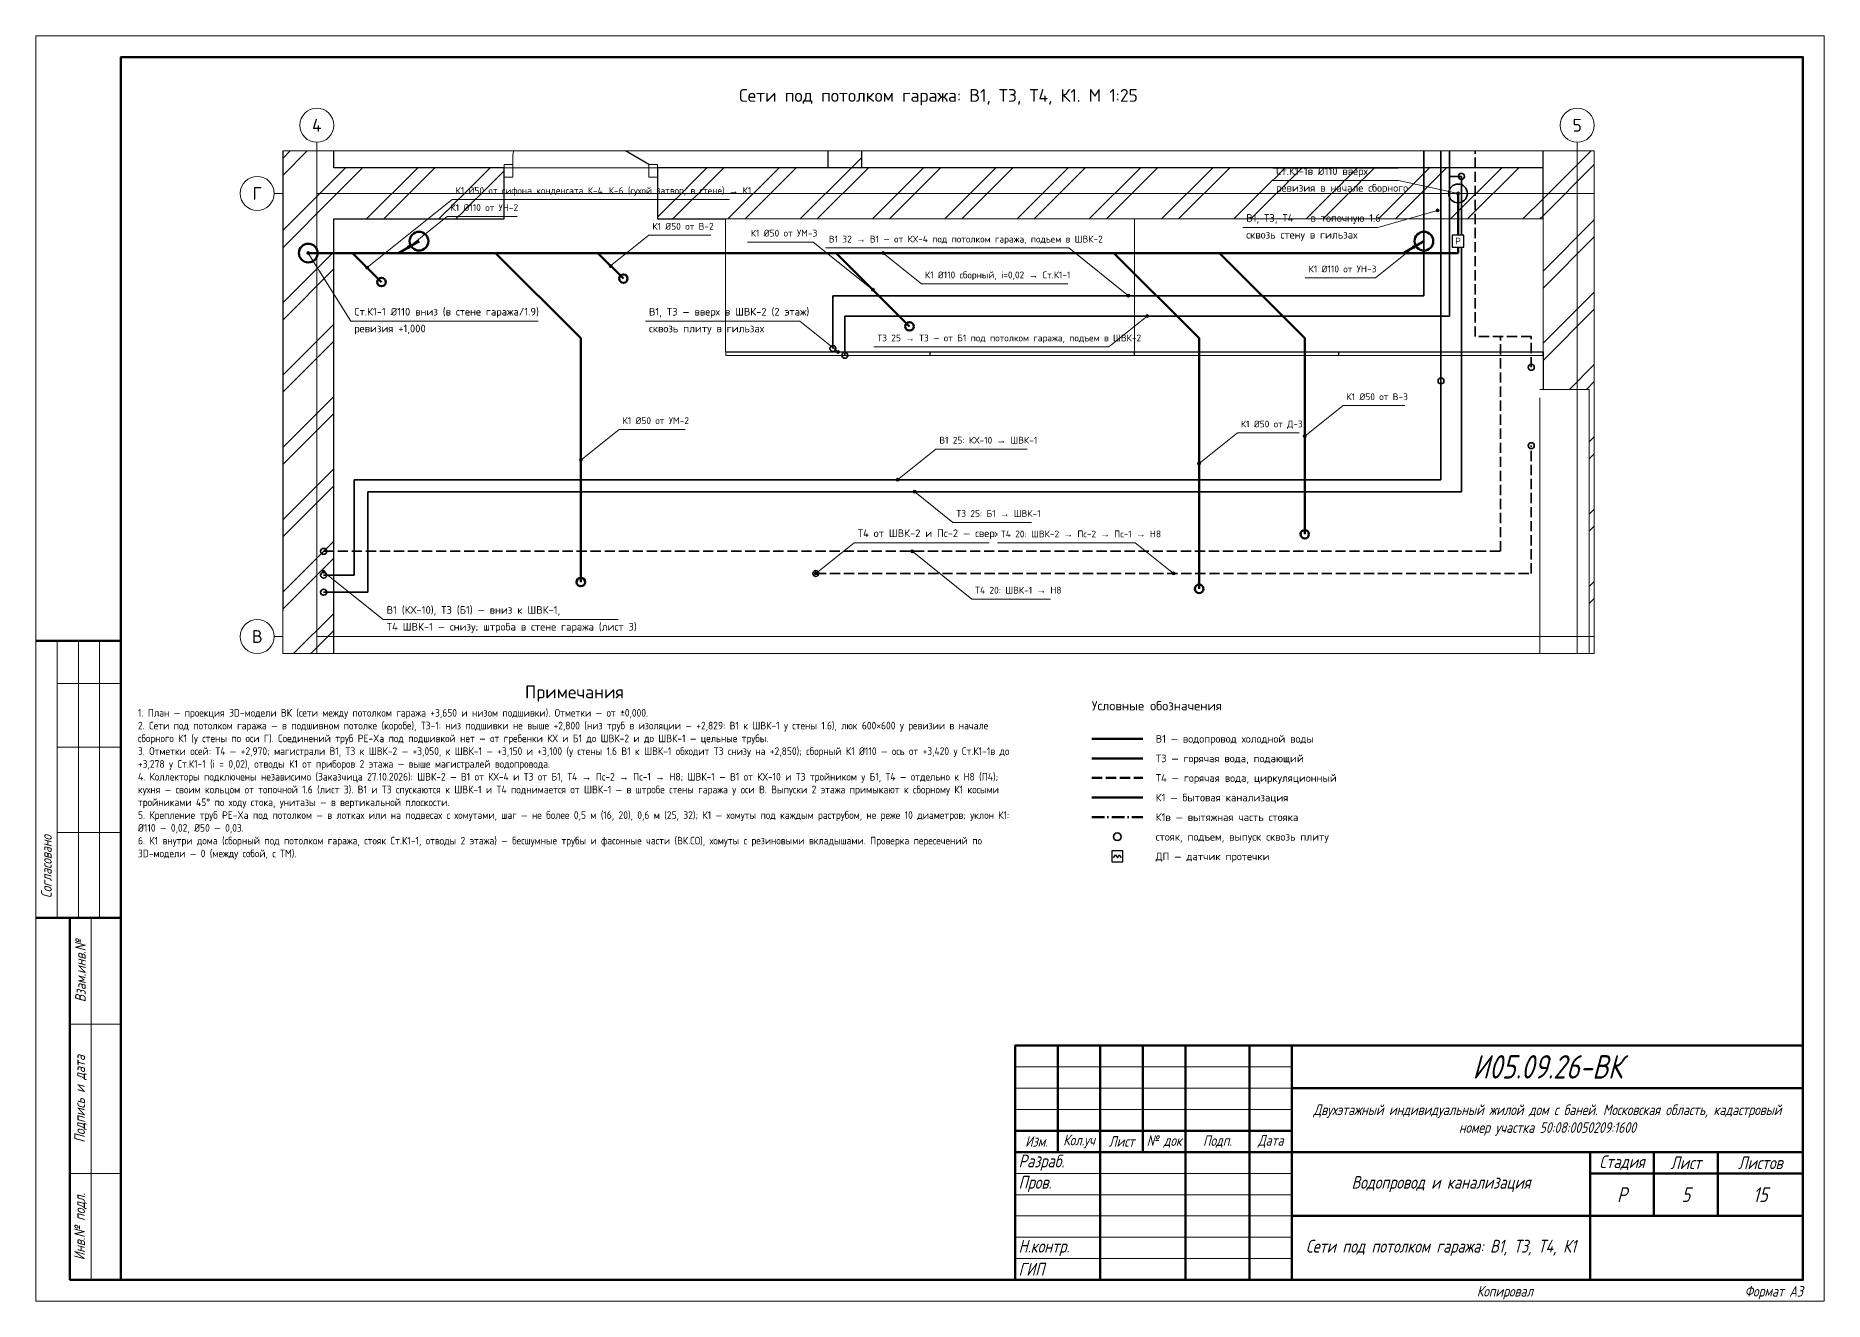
# Paper-space layout 'Лист' of a CAD drawing. Header units: millimetres. Extents: x 0 to 420, y 0 to 297.
# The model-space entities are those that its viewports show. They can reach past a viewport. Long polylines and large blocks are cut down to what shows.
import ezdxf
from ezdxf.enums import TextEntityAlignment as Align

# ---------------------------------------------------------------- set-up
doc = ezdxf.new("R2010")
doc.units = ezdxf.units.MM
for name, pattern in [('ОВ_ШП', [460, 300, -80, 0, -80]), ('ОВ_ШТРИХ', [330, 240, -90]), ('Осевая 12-2-2', [16, 12, -2, 0, -2])]:
    doc.linetypes.add(name, pattern=pattern)
for name, color, linetype, lineweight in [('A-DOOR', 8, 'Continuous', 13), ('A-FLOR', 9, 'Continuous', 13), ('A-GLAZ', 8, 'Continuous', 13), ('A-WALL', 8, 'Continuous', 13), ('A-WALL-PATT', 8, 'Continuous', 13), ('I-FURN', 9, 'Continuous', 13), ('S-GRID', 8, 'Continuous', 13), ('АР_подложка', 8, 'Continuous', 13), ('ВК_арматура', 7, 'Continuous', 25), ('ВК_В1', 150, 'Continuous', 35), ('ВК_защита', 6, 'Continuous', 25), ('ВК_К1', 34, 'Continuous', 50), ('ВК_К1в', 34, 'Continuous', 35), ('ВК_марки', 7, 'Continuous', 18), ('ВК_оборуд_тонк', 8, 'Continuous', 18), ('ВК_оси', 7, 'Continuous', 13), ('ВК_Т3', 1, 'Continuous', 35), ('ВК_Т4', 30, 'Continuous', 35), ('ВК_текст', 7, 'Continuous', 18), ('Рамка', 7, 'Continuous', 50), ('Таблицы', 7, 'Continuous', 18), ('Текст', 7, 'Continuous', 18), ('Тонкие', 8, 'Continuous', 13)]:
    doc.layers.add(name, color=color, linetype=linetype, lineweight=lineweight)
doc.layers.add('ОВ_видовые', color=8, linetype='Continuous', lineweight=13, plot=False)
doc.styles.add('GOST', font='isocpeur.ttf', dxfattribs={"width": 0.9})
doc.styles.add('GOST_I', font='isocpeur.ttf', dxfattribs={"width": 0.8})
pattern_1 = [(45, (0, 0), (-212.132, 212.132), []), (45, (0, 100), (-212.132, 212.132), [])]

# ---------------------------------------------------------------- blocks, each defined once
blk = doc.blocks.new('INT 19 Дверь межкомнатная одностворчатая - 900 х 2370 _800_ Глухое Л-НАР-1569038-Этаж 1 - Планировка')
at = {"layer": 'A-DOOR', "lineweight": 25}
blk.add_line((400, 170), (-293, 570), dxfattribs=at)
at = {"layer": 'A-DOOR'}
for p, q in [((-400, 170), (-450, 170)), ((-450, 170), (-450, 95)), ((-400, 95), (-400, 170)), ((400, 95), (400, 170)), ((400, 170), (450, 170)), ((450, 170), (450, 95)), ((-450, 95), (-400, 95)), ((450, 95), (400, 95))]:
    blk.add_line(p, q, dxfattribs=at)
blk.add_arc((400, 170), 800, 150, 180, dxfattribs=at)
blk = doc.blocks.new('INT 18 Шкаф - INT 18 Шкаф-1564175-Этаж 1 - Планировка')
at = {"layer": 'I-FURN'}
for p, q in [((-1200, 350), (1200, 350)), ((-1200, 350), (-1200, -430)), ((1200, -430), (1200, 350)), ((1200, -430), (-1200, -430)), ((-1198.5, -432), (-0.8, -432)), ((-1198.5, -432), (-1198.5, -450)), ((-0.8, -450), (-1198.5, -450)), ((-0.8, -450), (-0.8, -432)), ((0.8, -432), (1198.5, -432)), ((0.8, -432), (0.8, -450)), ((1198.5, -450), (0.8, -450)), ((1198.5, -450), (1198.5, -432))]:
    blk.add_line(p, q, dxfattribs=at)
blk = doc.blocks.new('INT 20 Откосы окон снаружи Прямоугольник - INT 20 Откосы окон снаружи Прямоугольник-1566578-Этаж 1 - Планировка')
at = {"layer": 'A-WALL', "lineweight": 25}
for p, q in [((-877, 30), (-877, -80)), ((843, -80), (843, 30))]:
    blk.add_line(p, q, dxfattribs=at)
blk = doc.blocks.new('INT 20 Подоконник - Подоконник внутри-1566579-Этаж 1 - Планировка')
at = {"layer": 'A-GLAZ'}
for p, q in [((-950, 0), (-950, -290)), ((850, 0), (-950, 0)), ((850, -290), (850, 0)), ((-900, -290), (800, -290))]:
    blk.add_line(p, q, dxfattribs=at)
blk = doc.blocks.new('INT 20 Подоконник - Подоконник снаружи-1566581-Этаж 1 - Планировка')
at = {"layer": 'A-GLAZ'}
for p, q in [((-910, 0), (-910, 110)), ((-860, 110), (760, 110)), ((810, 110), (810, 0)), ((810, 0), (-910, 0))]:
    blk.add_line(p, q, dxfattribs=at)
blk = doc.blocks.new('АР_plan1')
at = {"layer": 'A-WALL-PATT', "lineweight": 9}
h = blk.add_hatch(dxfattribs=at)
h.set_pattern_fill('FP_1', color=256, style=0, pattern_type=2)
h.set_pattern_definition(pattern_1)
h.paths.add_polyline_path([(21968, 5973), (22368, 5973), (22368, 7013), (22298, 7013), (22298, 8733), (22368, 8733), (22368, 10663), (22298, 10663), (22298, 12383), (22368, 12383), (22368, 14148), (21968, 14148), (21968, 12423), (22238, 12423), (22238, 10623), (21968, 10623), (21968, 8773), (22238, 8773), (22238, 6973), (21968, 6973), (21968, 6100)])
h.paths.add_polyline_path([(22368, 15248), (22368, 16273), (21968, 16273), (21968, 15248)])
h.paths.add_polyline_path([(21968, 17273), (22368, 17273), (22368, 18673), (21968, 18673), (21968, 18173)])
h = blk.add_hatch(dxfattribs=at)
h.set_pattern_fill('FP_1', color=256, style=0, pattern_type=2)
h.set_pattern_definition(pattern_1)
h.paths.add_polyline_path([(14868, 5973), (14868, 7373), (14568, 7373), (14568, 5973)])
h.paths.add_polyline_path([(14868, 8273), (14868, 13948), (14568, 13948), (14568, 8273)])
h.paths.add_polyline_path([(14568, 15448), (14868, 15448), (14868, 18273), (14568, 18273), (14568, 15873)])
h = blk.add_hatch(dxfattribs=at)
h.set_pattern_fill('FP_1', color=256, style=0, pattern_type=2)
h.set_pattern_definition(pattern_1)
h.paths.add_polyline_path([(17968, 13723), (17968, 14248), (17768, 14248), (17768, 13723), (17818, 13723)])
h.paths.add_polyline_path([(17768, 15148), (17968, 15148), (17968, 18273), (17768, 18273), (17768, 15673)])
h = blk.add_hatch(dxfattribs=at)
h.set_pattern_fill('FP_1', color=256, style=0, pattern_type=2)
h.set_pattern_definition(pattern_1)
h.paths.add_polyline_path([(21968, 13423), (21968, 13723), (16768, 13723), (16768, 13423), (20706, 13423)])
h.paths.add_polyline_path([(15868, 13423), (15868, 13723), (14868, 13723), (14868, 13423), (14930, 13423)])
h = blk.add_hatch(dxfattribs=at)
h.set_pattern_fill('FP_1', color=256, style=0, pattern_type=2)
h.set_pattern_definition(pattern_1)
h.paths.add_polyline_path([(14568, 10823), (14568, 11123), (10718, 11123), (10718, 10823), (14208, 10823)])
h.paths.add_polyline_path([(9153, 10823), (9218, 10823), (9218, 11123), (7268, 11123), (7268, 10823), (9048, 10823)])
h.paths.add_polyline_path([(6368, 10823), (6368, 11123), (2368, 11123), (2368, 10823), (6265, 10823)])
at = {"layer": 'A-FLOR'}
blk.add_line((15868, 13723), (16768, 13723), dxfattribs=at)
at = {"layer": 'A-WALL', "lineweight": 25}
for p, q in [((17768, 14248), (17768, 13723)), ((17968, 13723), (17968, 14248)), ((21968, 13423), (21968, 14148)), ((14568, 13948), (14568, 11123)), ((14868, 13723), (14868, 13948)), ((15868, 13723), (14868, 13723)), ((15868, 13423), (15868, 13723)), ((21968, 13723), (16768, 13723)), ((16768, 13723), (16768, 13423)), ((14868, 8273), (14868, 13423)), ((14868, 13423), (15868, 13423)), ((16768, 13423), (17168, 13423)), ((21968, 12643), (21968, 12423)), ((14568, 11123), (11868, 11123))]:
    blk.add_line(p, q, dxfattribs=at)
at = {"layer": 'S-GRID', "color": 251, "linetype": 'Осевая 12-2-2', "true_color": 0x646464}
for p, q in [((14768, 22575), (14768, -1346)), ((22168, 22575), (22168, -1346)), ((23376, 13573), (-1176, 13573)), ((23376, 10973), (-1176, 10973))]:
    blk.add_line(p, q, dxfattribs=at)
at = {"layer": 'A-DOOR', "lineweight": 25}
blk.add_blockref('INT 19 Дверь межкомнатная одностворчатая - 900 х 2370 _800_ Глухое Л-НАР-1569038-Этаж 1 - Планировка', (16318, 13573), dxfattribs=at)
at = {"layer": 'A-GLAZ'}
for name, p, rotation in [('INT 20 Подоконник - Подоконник внутри-1566579-Этаж 1 - Планировка', (22238, 11473), 269.9999999999999), ('INT 20 Подоконник - Подоконник снаружи-1566581-Этаж 1 - Планировка', (22298, 11473), 270.0000000000007)]:
    blk.add_blockref(name, p, dxfattribs=dict(at, rotation=rotation))
at = {"layer": 'A-WALL', "lineweight": 25, "rotation": 269.9999999999999}
blk.add_blockref('INT 20 Откосы окон снаружи Прямоугольник - INT 20 Откосы окон снаружи Прямоугольник-1566578-Этаж 1 - Планировка', (22378, 11506), dxfattribs=at)
at = {"layer": 'I-FURN'}
for p in [(18368, 13073), (20768, 13073)]:
    blk.add_blockref('INT 18 Шкаф - INT 18 Шкаф-1564175-Этаж 1 - Планировка', p, dxfattribs=at)

msp = doc.modelspace()

# ---------------------------------------------------------------- block references
at = {"layer": 'АР_подложка'}
msp.add_blockref('АР_plan1', (-2168, -4673), dxfattribs=at)

psp = doc.layouts.new('Лист')

# ---------------------------------------------------------------- hatches: boundary and pattern name
at = {"layer": 'ВК_марки'}
h = psp.add_hatch(color=7, dxfattribs=at)
edge = h.paths.add_edge_path()
edge.add_arc((329.2, 256), 0.35, 0, 360)
h = psp.add_hatch(color=7, dxfattribs=at)
edge = h.paths.add_edge_path()
edge.add_arc((334, 260), 0.35, 0, 360)
h = psp.add_hatch(color=7, dxfattribs=at)
edge = h.paths.add_edge_path()
edge.add_arc((64, 246), 0.35, 0, 360)
h = psp.add_hatch(color=7, dxfattribs=at)
edge = h.paths.add_edge_path()
edge.add_arc((87.6, 247.4), 0.35, 0, 360)
h = psp.add_hatch(color=7, dxfattribs=at)
edge = h.paths.add_edge_path()
edge.add_arc((323.6, 247.4), 0.35, 0, 360)
h = psp.add_hatch(color=7, dxfattribs=at)
edge = h.paths.add_edge_path()
edge.add_arc((77.8, 242.6), 0.35, 0, 360)
h = psp.add_hatch(color=7, dxfattribs=at)
edge = h.paths.add_edge_path()
edge.add_arc((135, 243), 0.35, 0, 360)
h = psp.add_hatch(color=7, dxfattribs=at)
edge = h.paths.add_edge_path()
edge.add_arc((196.6, 237.4), 0.35, 0, 360)
h = psp.add_hatch(color=7, dxfattribs=at)
edge = h.paths.add_edge_path()
edge.add_arc((256.6, 236), 0.35, 0, 360)
h = psp.add_hatch(color=7, dxfattribs=at)
edge = h.paths.add_edge_path()
edge.add_arc((261, 231.2), 0.35, 0, 360)
h = psp.add_hatch(color=7, dxfattribs=at)
edge = h.paths.add_edge_path()
edge.add_arc((188.4, 222.8), 0.35, 0, 360)
h = psp.add_hatch(color=7, dxfattribs=at)
edge = h.paths.add_edge_path()
edge.add_arc((128, 197.4), 0.35, 0, 360)
h = psp.add_hatch(color=7, dxfattribs=at)
edge = h.paths.add_edge_path()
edge.add_arc((273.2, 196.6), 0.35, 0, 360)
h = psp.add_hatch(color=7, dxfattribs=at)
edge = h.paths.add_edge_path()
edge.add_arc((202.4, 192.8), 0.35, 0, 360)
h = psp.add_hatch(color=7, dxfattribs=at)
edge = h.paths.add_edge_path()
edge.add_arc((206.4, 190), 0.35, 0, 360)
h = psp.add_hatch(color=7, dxfattribs=at)
edge = h.paths.add_edge_path()
edge.add_arc((67.6, 171.2), 0.35, 0, 360)
h = psp.add_hatch(color=7, dxfattribs=at)
edge = h.paths.add_edge_path()
edge.add_arc((183.2, 170.8), 0.35, 0, 360)
h = psp.add_hatch(color=7, dxfattribs=at)
edge = h.paths.add_edge_path()
edge.add_arc((267.2, 170.8), 0.35, 0, 360)

# ---------------------------------------------------------------- linework, layer by layer
at = {"layer": 'ВК_В1', "lineweight": 35}
for points in [[(326, 270), (326, 252)], [(330, 270), (330, 216)], [(326, 252), (326, 236)], [(326, 236), (187.2, 236)], [(187.2, 236), (187.2, 223.6)], [(330, 216), (330, 192.8)], [(330, 192.8), (74.8, 192.8)], [(74.8, 192.8), (74.8, 170.4)], [(74.8, 170.4), (67.6, 170.4)]]:
    psp.add_lwpolyline(points, dxfattribs=at)
at = {"layer": 'ВК_В1', "lineweight": 50}
psp.add_lwpolyline([(248, 132), (260, 132)], dxfattribs=at)
at = {"layer": 'ВК_В1'}
for centre, radius in [((187.2, 223.6), 0.7), ((330, 216), 0.7), ((67.6, 170.4), 0.7), ((254, 109), 0.9)]:
    psp.add_circle(centre, radius, dxfattribs=at)
at = {"layer": 'ВК_К1', "lineweight": 50}
for points in [[(334, 260), (334, 246)], [(90, 248.8), (85.2, 246)], [(326, 248.8), (321.2, 246)], [(334, 246), (64, 246)], [(81.2, 239.2), (74.4, 246)], [(128, 226), (108, 246)], [(138, 240), (132, 246)], [(205.2, 228.8), (188, 246)], [(273.2, 226), (253.2, 246)], [(298, 226), (278, 246)], [(128, 168.8), (128, 226)], [(273.2, 167.2), (273.2, 226)], [(298, 180), (298, 226)], [(248, 118.2), (260, 118.2)]]:
    psp.add_lwpolyline(points, dxfattribs=at)
at = {"layer": 'ВК_К1'}
for centre, radius in [((64, 246), 2.2), ((90, 248.8), 2.2), ((326, 248.8), 2.2), ((81.2, 239.2), 1), ((138, 240), 1), ((205.2, 228.8), 1), ((298, 180), 1), ((128, 168.8), 1), ((273.2, 167.2), 1)]:
    psp.add_circle(centre, radius, dxfattribs=at)
at = {"layer": 'ВК_К1в', "linetype": 'ОВ_ШП', "lineweight": 50, "ltscale": 0.01}
psp.add_lwpolyline([(248, 113.6), (260, 113.6)], dxfattribs=at)
at = {"layer": 'ВК_К1в'}
psp.add_circle((334, 260), 2.2, dxfattribs=at)
at = {"layer": 'ВК_марки'}
for points in [[(334, 260), (320, 263)], [(87.6, 247.4), (96.6, 254.6)], [(329.2, 256), (315.2, 252)], [(135, 243), (144, 250.2)], [(64, 246), (74, 230)], [(256.6, 236), (242.6, 247.2)], [(261, 231.2), (252, 224)], [(188.4, 222.8), (179.4, 230)], [(128, 197.4), (137, 204.6)], [(273.2, 196.6), (282.2, 203.8)], [(202.4, 192.8), (211.4, 200)], [(183.2, 170.8), (192.2, 178)], [(267.2, 170.8), (258.2, 178)], [(205.8, 176), (219.8, 164.8)], [(67.6, 171.2), (81.6, 160)]]:
    psp.add_lwpolyline(points, dxfattribs=at)
for centre in [(329.2, 256), (334, 260), (64, 246), (87.6, 247.4), (323.6, 247.4), (77.8, 242.6), (135, 243), (196.6, 237.4), (256.6, 236), (261, 231.2), (188.4, 222.8), (128, 197.4), (273.2, 196.6), (202.4, 192.8), (206.4, 190), (67.6, 171.2), (183.2, 170.8), (267.2, 170.8)]:
    psp.add_circle(centre, 0.35, dxfattribs=at)
at = {"layer": 'ВК_оборуд_тонк'}
psp.add_lwpolyline([(58, 152), (366, 152), (366, 270), (58, 270)], close=True, dxfattribs=at)
at = {"layer": 'ВК_оси', "linetype": 'ОВ_ШП', "ltscale": 0.01}
for points in [[(66, 270), (66, 272)], [(362, 270), (362, 272)], [(58, 260), (56, 260)], [(58, 156), (56, 156)]]:
    psp.add_lwpolyline(points, dxfattribs=at)
at = {"layer": 'ВК_оси'}
for centre in [(66, 276), (362, 276), (52, 260), (52, 156)]:
    psp.add_circle(centre, 4, dxfattribs=at)
at = {"layer": 'ВК_Т3', "lineweight": 35}
for points in [[(332, 270), (332, 252)], [(332, 264), (334.8, 264)], [(334.8, 264), (334.8, 190)], [(332, 252), (332, 231.2)], [(332, 231.2), (190, 231.2)], [(190, 231.2), (190, 222)], [(334.8, 190), (78, 190)], [(78, 190), (78, 166.4)], [(78, 166.4), (67.6, 166.4)]]:
    psp.add_lwpolyline(points, dxfattribs=at)
at = {"layer": 'ВК_Т3', "lineweight": 50}
psp.add_lwpolyline([(248, 127.4), (260, 127.4)], dxfattribs=at)
at = {"layer": 'ВК_Т3'}
for centre in [(334.8, 264), (190, 222), (67.6, 166.4)]:
    psp.add_circle(centre, 0.7, dxfattribs=at)
at = {"layer": 'ВК_Т4', "linetype": 'ОВ_ШТРИХ', "lineweight": 35, "ltscale": 0.01}
for points in [[(338, 226.4), (338, 270)], [(351.2, 226.4), (338, 226.4)], [(344, 176), (344, 226.4)], [(351.2, 219.2), (351.2, 226.4)], [(351.2, 170.8), (351.2, 200.8)], [(67.6, 176), (344, 176)], [(183.2, 170.8), (351.2, 170.8)]]:
    psp.add_lwpolyline(points, dxfattribs=at)
at = {"layer": 'ВК_Т4', "linetype": 'ОВ_ШТРИХ', "lineweight": 50, "ltscale": 0.01}
psp.add_lwpolyline([(248, 122.8), (260, 122.8)], dxfattribs=at)
at = {"layer": 'ВК_Т4'}
for centre in [(351.2, 219.2), (351.2, 200.8), (67.6, 176), (183.2, 170.8)]:
    psp.add_circle(centre, 0.7, dxfattribs=at)
at = {"layer": 'Рамка', "lineweight": 50}
for points in [[(20, 5), (415, 5), (415, 292), (20, 292)], [(230, 5), (415, 5), (415, 60), (230, 60)]]:
    psp.add_lwpolyline(points, close=True, dxfattribs=at)
at = {"layer": 'Таблицы', "lineweight": 50}
for p, q in [((0, 155), (20, 155)), ((0, 90), (20, 90)), ((8, 5), (8, 90)), ((240, 35), (240, 60)), ((250, 5), (250, 60)), ((260, 35), (260, 60)), ((270, 5), (270, 60)), ((285, 5), (285, 60)), ((295, 5), (295, 60)), ((295, 50), (415, 50)), ((230, 40), (295, 40)), ((230, 35), (415, 35)), ((365, 5), (365, 35)), ((380, 20), (380, 35)), ((395, 20), (395, 35)), ((365, 30), (415, 30)), ((295, 20), (415, 20)), ((8, 5), (20, 5))]:
    psp.add_line(p, q, dxfattribs=at)
at = {"layer": 'Таблицы'}
for p, q in [((5, 90), (5, 155)), ((10, 90), (10, 155)), ((15, 90), (15, 155)), ((5, 145), (20, 145)), ((5, 130), (20, 130)), ((5, 110), (20, 110)), ((13, 5), (13, 90)), ((8, 65), (20, 65)), ((8, 30), (20, 30))]:
    psp.add_line(p, q, dxfattribs=at)
at = {"layer": 'Таблицы', "lineweight": 18}
for p, q in [((230, 55), (295, 55)), ((230, 50), (295, 50)), ((230, 45), (295, 45)), ((230, 30), (295, 30)), ((230, 25), (295, 25)), ((230, 20), (295, 20)), ((230, 15), (295, 15)), ((230, 10), (295, 10))]:
    psp.add_line(p, q, dxfattribs=at)
at = {"layer": 'Тонкие'}
psp.add_lwpolyline([(0, 0), (420, 0), (420, 297), (0, 297)], close=True, dxfattribs=at)

# ---------------------------------------------------------------- texts
at = {"layer": 'ВК_оси', "style": 'GOST'}
for s, p in [('4', (66, 276)), ('5', (362, 276)), ('Г', (52, 260)), ('В', (52, 156))]:
    psp.add_text(s, height=3, dxfattribs=at).set_placement(p, align=Align.MIDDLE_CENTER)
at = {"layer": 'ВК_текст', "style": 'GOST'}
psp.add_text('Условные обозначения', height=2.2, dxfattribs=at).set_placement((248, 138), align=Align.BOTTOM_LEFT)
for s, p in [('В1 — водопровод холодной воды', (263, 132)), ('Т3 — горячая вода, подающий', (263, 127.4)), ('Т4 — горячая вода, циркуляционный', (263, 122.8)), ('К1 — бытовая канализация', (263, 118.2)), ('К1в — вытяжная часть стояка', (263, 113.6)), ('стояк, подъем, выпуск сквозь плиту', (263, 109)), ('ДП — датчик протечки', (263, 104.4))]:
    psp.add_text(s, height=1.8, dxfattribs=at).set_placement(p, align=Align.MIDDLE_LEFT)
at = {"layer": 'Текст', "style": 'GOST'}
for s, p in [('Сети под потолком гаража: В1, Т3, Т4, К1. М 1:25', (212, 283)), ('Примечания', (126.5, 143))]:
    psp.add_text(s, height=3, dxfattribs=at).set_placement(p, align=Align.MIDDLE_CENTER)
at = {"layer": 'Текст'}
for s, insert, char_height, width, attachment_point, style in [('1. План — проекция 3D-модели ВК (сети между потолком гаража +3,650 и низом подшивки). Отметки — от ±0,000.\\P2. Сети под потолком гаража — в подшивном потолке (коробе), ТЗ-1: низ подшивки не выше +2,800 (низ труб в изоляции — +2,829: В1 к ШВК-1 у стены 1.6), люк 600×600 у ревизии в начале сборного К1 (у стены по оси Г). Соединений труб PE-Xa под подшивкой нет — от гребенки КХ и Б1 до ШВК-2 и до ШВК-1 — цельные трубы.\\P3. Отметки осей: Т4 — +2,970; магистрали В1, Т3 к ШВК-2 — +3,050, к ШВК-1 — +3,150 и +3,100 (у стены 1.6 В1 к ШВК-1 обходит Т3 снизу на +2,850); сборный К1 Ø110 — ось от +3,420 у Ст.К1-1в до +3,278 у Ст.К1-1 (i = 0,02), отводы К1 от приборов 2 этажа — выше магистралей водопровода.\\P4. Коллекторы подключены независимо (Заказчица 27.10.2026): ШВК-2 — В1 от КХ-4 и Т3 от Б1, Т4 → Пс-2 → Пс-1 → Н8; ШВК-1 — В1 от КХ-10 и Т3 тройником у Б1, Т4 — отдельно к Н8 (П4); кухня — своим кольцом от топочной 1.6 (лист 3). В1 и Т3 спускаются к ШВК-1 и Т4 поднимается от ШВК-1 — в штробе стены гаража у оси В. Выпуски 2 этажа примыкают к сборному К1 косыми тройниками 45° по ходу стока, унитазы — в вертикальной плоскости.\\P5. Крепление труб PE-Xa под потолком — в лотках или на подвесах с хомутами, шаг — не более 0,5 м (16, 20), 0,6 м (25, 32); К1 — хомуты под каждым раструбом, не реже 10 диаметров; уклон К1: Ø110 — 0,02, Ø50 — 0,03.\\P6. К1 внутри дома (сборный под потолком гаража, стояк Ст.К1-1, отводы 2 этажа) — бесшумные трубы и фасонные части (ВК.СО), хомуты с резиновыми вкладышами. Проверка пересечений по 3D-модели — 0 (между собой, с ТМ).', (24, 139), 1.8, 205, 1, 'GOST'), ('{\\W0.8;\\Q15;Двухэтажный индивидуальный жилой дом с баней. Московская область, кадастровый номер участка 50:08:0050209:1600}', (355, 42.5), 2.5, 116, 5, 'GOST_I'), ('{\\W0.8;\\Q15;Водопровод и канализация}', (330, 27.5), 3, 66, 5, 'GOST_I'), ('{\\W0.8;\\Q15;Сети под потолком гаража: В1, Т3, Т4, К1}', (330, 12.5), 3, 66, 5, 'GOST_I')]:
    psp.add_mtext(s, dxfattribs=dict(at, insert=insert, char_height=char_height, width=width, attachment_point=attachment_point, style=style))
at = {"layer": 'Текст', "char_height": 2.5, "attachment_point": 5, "rotation": 90, "style": 'GOST_I'}
for s, insert in [('{\\W0.8;\\Q15;Согласовано}', (2.5, 102)), ('{\\W0.8;\\Q15;Взам.инв.№}', (10.5, 77.5)), ('{\\W0.8;\\Q15;Подпись и дата}', (10.5, 47.5)), ('{\\W0.8;\\Q15;Инв.№ подл.}', (10.5, 17.5))]:
    psp.add_mtext(s, dxfattribs=dict(at, insert=insert))
at = {"layer": 'Текст', "style": 'GOST_I'}
for s, insert, char_height, attachment_point in [('{\\W0.8;\\Q15;И05.09.26-ВК}', (355, 55), 5.5, 5), ('{\\W0.8;\\Q15;Изм.}', (235, 37.5), 2.5, 5), ('{\\W0.8;\\Q15;Кол.уч}', (245, 37.5), 2.5, 5), ('{\\W0.8;\\Q15;Лист}', (255, 37.5), 2.5, 5), ('{\\W0.8;\\Q15;№ док}', (265, 37.5), 2.5, 5), ('{\\W0.8;\\Q15;Подп.}', (277.5, 37.5), 2.5, 5), ('{\\W0.8;\\Q15;Дата}', (290, 37.5), 2.5, 5), ('{\\W0.8;\\Q15;Разраб.}', (230.8, 32.5), 3, 4), ('{\\W0.8;\\Q15;Стадия}', (372.5, 32.5), 3, 5), ('{\\W0.8;\\Q15;Лист}', (387.5, 32.5), 3, 5), ('{\\W0.8;\\Q15;Листов}', (405, 32.5), 3, 5), ('{\\W0.8;\\Q15;Пров.}', (230.8, 27.5), 3, 4), ('{\\W0.8;\\Q15;}', (250.8, 32.5), 3, 4), ('{\\W0.8;\\Q15;}', (285.6, 32.5), 3, 4), ('{\\W0.8;\\Q15;}', (250.8, 27.5), 3, 4), ('{\\W0.8;\\Q15;}', (285.6, 27.5), 3, 4), ('{\\W0.8;\\Q15;Р}', (372.5, 25), 3.5, 5), ('{\\W0.8;\\Q15;5}', (387.5, 25), 3.5, 5), ('{\\W0.8;\\Q15;15}', (405, 25), 3.5, 5), ('{\\W0.8;\\Q15;Н.контр.}', (230.8, 12.5), 3, 4), ('{\\W0.8;\\Q15;ГИП}', (230.8, 7.5), 3, 4), ('{\\W0.8;\\Q15;}', (250.8, 12.5), 3, 4), ('{\\W0.8;\\Q15;}', (285.6, 12.5), 3, 4), ('{\\W0.8;\\Q15;}', (250.8, 7.5), 3, 4), ('{\\W0.8;\\Q15;}', (285.6, 7.5), 3, 4), ('{\\W0.8;\\Q15;Копировал}', (345, 2), 2.5, 5), ('{\\W0.8;\\Q15;Формат А3}', (415, 2), 2.5, 6)]:
    psp.add_mtext(s, dxfattribs=dict(at, insert=insert, char_height=char_height, attachment_point=attachment_point))

# ---------------------------------------------------------------- viewports
at = {"layer": 'ОВ_видовые'}
psp.add_viewport(center=(212, 211), size=(308, 118), view_center_point=(16250, 7675), view_height=2950, dxfattribs=at)

# ---------------------------------------------------------------- next in the draw order: wipeouts: each hides what was drawn before it
for points in [[(290.5, 263.3), (320, 263.3), (320, 265.95), (290.5, 265.95)], [(96.6, 254.9), (113.08, 254.9), (113.08, 257.3), (96.6, 257.3)], [(144, 250.5), (158.496, 250.5), (158.496, 252.9), (144, 252.9)], [(283.468, 252.3), (315.2, 252.3), (315.2, 254.95), (283.468, 254.95)], [(185.448, 247.5), (242.6, 247.5), (242.6, 249.9), (185.448, 249.9)], [(332.6, 247.4), (335.4, 247.4), (335.4, 250.2), (332.6, 250.2)], [(74, 230.3), (118.008, 230.3), (118.008, 232.95), (74, 232.95)], [(143.204, 230.3), (179.4, 230.3), (179.4, 232.95), (143.204, 232.95)], [(196.832, 224.3), (252, 224.3), (252, 226.7), (196.832, 226.7)], [(137, 204.9), (152.488, 204.9), (152.488, 207.3), (137, 207.3)], [(282.2, 204.1), (296.696, 204.1), (296.696, 206.5), (282.2, 206.5)], [(211.4, 200.3), (232.84, 200.3), (232.84, 202.7), (211.4, 202.7)], [(192.2, 178.3), (223.932, 178.3), (223.932, 180.95), (192.2, 180.95)], [(219.8, 165.1), (238.264, 165.1), (238.264, 167.5), (219.8, 167.5)], [(81.6, 160.3), (136.768, 160.3), (136.768, 162.95), (81.6, 162.95)], [(252.7, 103.1), (255.3, 103.1), (255.3, 105.7), (252.7, 105.7)]]:
    psp.add_wipeout(points)

# ---------------------------------------------------------------- next in the draw order: hatches: boundary and pattern name
at = {"layer": 'ВК_марки'}
h = psp.add_hatch(color=7, dxfattribs=at)
edge = h.paths.add_edge_path()
edge.add_arc((199, 246), 0.35, 0, 360)
h = psp.add_hatch(color=7, dxfattribs=at)
edge = h.paths.add_edge_path()
edge.add_arc((298, 203), 0.35, 0, 360)
h = psp.add_hatch(color=7, dxfattribs=at)
edge = h.paths.add_edge_path()
edge.add_arc((205.8, 176), 0.35, 0, 360)

# ---------------------------------------------------------------- next in the draw order: linework, layer by layer
at = {"layer": 'ВК_арматура'}
psp.add_lwpolyline([(332.6, 247.4), (335.4, 247.4), (335.4, 250.2), (332.6, 250.2)], close=True, dxfattribs=at)
at = {"layer": 'ВК_защита'}
psp.add_lwpolyline([(252.7, 103.1), (255.3, 103.1), (255.3, 105.7), (252.7, 105.7)], close=True, dxfattribs=at)
psp.add_lwpolyline([(253.09, 104.049), (253.545, 104.751), (254, 104.049), (254.455, 104.751), (254.91, 104.049)], dxfattribs=at)
at = {"layer": 'ВК_марки'}
for points in [[(77.8, 242.6), (97.8, 258.6)], [(96.6, 254.6), (113.08, 254.6)], [(144, 250.2), (158.496, 250.2)], [(196.6, 237.4), (182.6, 248.6)], [(185.448, 247.2), (242.6, 247.2)], [(199, 246), (208, 238.8)], [(196.832, 224), (252, 224)], [(298, 203), (307, 210.2)], [(137, 204.6), (152.488, 204.6)], [(282.2, 203.8), (296.696, 203.8)], [(211.4, 200), (232.84, 200)], [(206.4, 190), (215.4, 182.8)], [(192.2, 178), (223.932, 178)], [(219.8, 164.8), (238.264, 164.8)]]:
    psp.add_lwpolyline(points, dxfattribs=at)
for centre in [(199, 246), (298, 203), (205.8, 176)]:
    psp.add_circle(centre, 0.35, dxfattribs=at)

# ---------------------------------------------------------------- next in the draw order: texts
at = {"layer": 'ВК_арматура', "style": 'GOST'}
psp.add_text('Р', height=1.6, dxfattribs=at).set_placement((334, 248.8), align=Align.MIDDLE_CENTER)
at = {"layer": 'ВК_марки', "style": 'GOST'}
for s, height, p in [('К1 Ø110 от УН-2', 1.6, (97.4, 255.4)), ('К1 Ø50 от В-2', 1.6, (144.8, 251)), ('В1 32 → В1 — от КХ-4 под потолком гаража, подъем в ШВК-2', 1.6, (186.248, 248)), ('Т3 25 → Т3 — от Б1 под потолком гаража, подъем в ШВК-2', 1.6, (197.632, 224.8)), ('К1 Ø50 от УМ-2', 1.6, (137.8, 205.4)), ('К1 Ø50 от Д-3', 1.6, (283, 204.6)), ('В1 25: КХ-10 → ШВК-1', 1.6, (212.2, 200.8)), ('Т4 от ШВК-2 и Пс-2 — сверху', 1.8, (193, 178.8)), ('Т4 20: ШВК-1 → Н8', 1.6, (220.6, 165.6))]:
    psp.add_text(s, height=height, dxfattribs=at).set_placement(p, align=Align.BOTTOM_LEFT)

# ---------------------------------------------------------------- next in the draw order: wipeouts: each hides what was drawn before it
for points in [[(290.5, 260.05), (320, 260.05), (320, 262.7), (290.5, 262.7)], [(283.468, 249.05), (315.2, 249.05), (315.2, 251.7), (283.468, 251.7)], [(74, 227.05), (118.008, 227.05), (118.008, 229.7), (74, 229.7)], [(143.204, 227.05), (179.4, 227.05), (179.4, 229.7), (143.204, 229.7)], [(81.6, 157.05), (136.768, 157.05), (136.768, 159.7), (81.6, 159.7)]]:
    psp.add_wipeout(points)

# ---------------------------------------------------------------- next in the draw order: linework, layer by layer
at = {"layer": 'ВК_марки'}
for points in [[(290.5, 263), (320, 263)], [(283.468, 252), (315.2, 252)], [(323.6, 247.4), (314.6, 240.2)], [(74, 230), (118.008, 230)], [(143.204, 230), (179.4, 230)], [(81.6, 160), (136.768, 160)]]:
    psp.add_lwpolyline(points, dxfattribs=at)

# ---------------------------------------------------------------- next in the draw order: texts
at = {"layer": 'ВК_марки', "style": 'GOST'}
for s, p in [('Ст.К1-1в Ø110 вверх', (291.3, 263.8)), ('В1, Т3, Т4 — в топочную 1.6', (284.268, 252.8)), ('Ст.К1-1 Ø110 вниз (в стене гаража/1.9)', (74.8, 230.8)), ('В1, Т3 — вверх в ШВК-2 (2 этаж)', (144.004, 230.8)), ('В1 (КХ-10), Т3 (Б1) — вниз к ШВК-1,', (82.4, 160.8))]:
    psp.add_text(s, height=1.8, dxfattribs=at).set_placement(p, align=Align.BOTTOM_LEFT)
for s, p in [('ревизия в начале сборного', (291.3, 262.2)), ('сквозь стену в гильзах', (284.268, 251.2)), ('ревизия +1,000', (74.8, 229.2)), ('сквозь плиту в гильзах', (144.004, 229.2)), ('Т4 ШВК-1 — снизу; штроба в стене гаража (лист 3)', (82.4, 159.2))]:
    psp.add_text(s, height=1.8, dxfattribs=at).set_placement(p, align=Align.TOP_LEFT)

# ---------------------------------------------------------------- next in the draw order: wipeouts: each hides what was drawn before it
for points in [[(97.8, 258.9), (162.888, 258.9), (162.888, 261.3), (97.8, 261.3)], [(167.112, 248.9), (182.6, 248.9), (182.6, 251.3), (167.112, 251.3)], [(208, 239.1), (242.336, 239.1), (242.336, 241.5), (208, 241.5)], [(307, 210.5), (321.496, 210.5), (321.496, 212.9), (307, 212.9)], [(215.4, 183.1), (233.864, 183.1), (233.864, 185.5), (215.4, 185.5)]]:
    psp.add_wipeout(points)

# ---------------------------------------------------------------- next in the draw order: linework, layer by layer
at = {"layer": 'ВК_марки'}
for points in [[(97.8, 258.6), (162.888, 258.6)], [(167.112, 248.6), (182.6, 248.6)], [(208, 238.8), (242.336, 238.8)], [(307, 210.2), (321.496, 210.2)], [(215.4, 182.8), (233.864, 182.8)]]:
    psp.add_lwpolyline(points, dxfattribs=at)

# ---------------------------------------------------------------- next in the draw order: texts
at = {"layer": 'ВК_марки', "style": 'GOST'}
for s, p in [('К1 Ø50 от сифона конденсата К-4...К-6 (сухой затвор, в стене) → К1', (98.6, 259.4)), ('К1 Ø50 от УМ-3', (167.912, 249.4)), ('К1 Ø110 сборный, i=0,02 → Ст.К1-1', (208.8, 239.6)), ('К1 Ø50 от В-3', (307.8, 211)), ('Т3 25: Б1 → ШВК-1', (216.2, 183.6))]:
    psp.add_text(s, height=1.6, dxfattribs=at).set_placement(p, align=Align.BOTTOM_LEFT)

# ---------------------------------------------------------------- next in the draw order: wipeouts: each hides what was drawn before it
psp.add_wipeout([(298.12, 240.5), (314.6, 240.5), (314.6, 242.9), (298.12, 242.9)])

# ---------------------------------------------------------------- next in the draw order: linework, layer by layer
at = {"layer": 'ВК_марки'}
psp.add_lwpolyline([(298.12, 240.2), (314.6, 240.2)], dxfattribs=at)

# ---------------------------------------------------------------- next in the draw order: texts
at = {"layer": 'ВК_марки', "style": 'GOST'}
psp.add_text('К1 Ø110 от УН-3', height=1.6, dxfattribs=at).set_placement((298.92, 241), align=Align.BOTTOM_LEFT)

# ---------------------------------------------------------------- next in the draw order: wipeouts: each hides what was drawn before it
psp.add_wipeout([(225.848, 178.3), (258.2, 178.3), (258.2, 180.7), (225.848, 180.7)])

# ---------------------------------------------------------------- next in the draw order: linework, layer by layer
at = {"layer": 'ВК_марки'}
psp.add_lwpolyline([(225.848, 178), (258.2, 178)], dxfattribs=at)

# ---------------------------------------------------------------- next in the draw order: texts
at = {"layer": 'ВК_марки', "style": 'GOST'}
psp.add_text('Т4 20: ШВК-2 → Пс-2 → Пс-1 → Н8', height=1.6, dxfattribs=at).set_placement((226.648, 178.8), align=Align.BOTTOM_LEFT)

doc.saveas('drawing.dxf')
